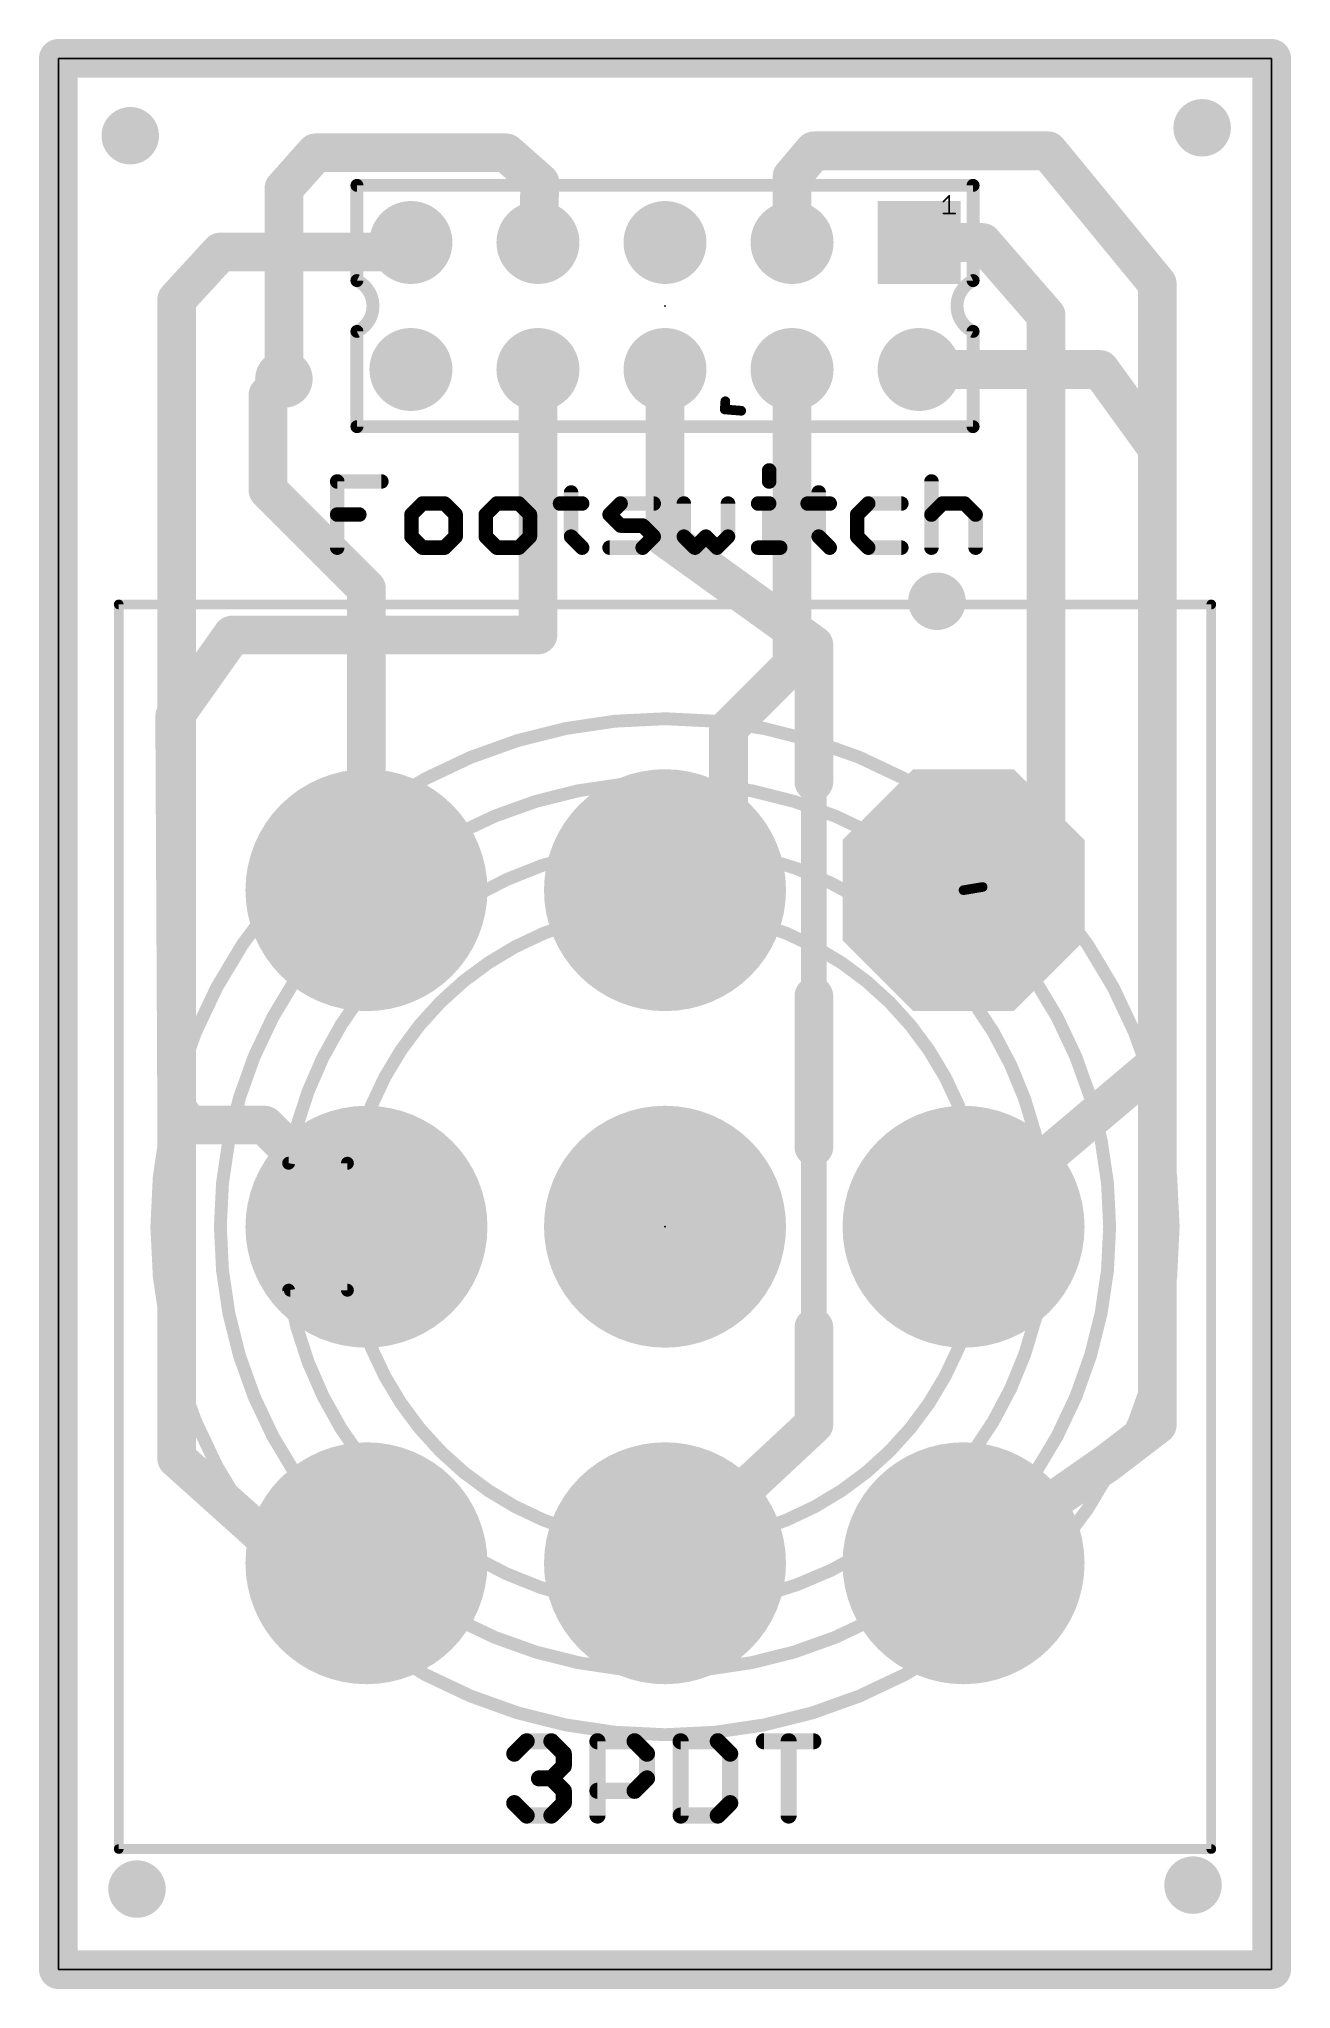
# Model space of a CAD drawing. Extents: x -0.9 to 18.9, y -1.4 to 29.4.
import ezdxf

# ---------------------------------------------------------------- set-up
doc = ezdxf.new("R2010")
doc.units = 0
for name, color, linetype in [('1', 22, 'CONTINUOUS'), ('16', 175, 'CONTINUOUS'), ('17', 82, 'CONTINUOUS'), ('18', 82, 'CONTINUOUS'), ('20', 7, 'CONTINUOUS'), ('21', 253, 'CONTINUOUS'), ('23', 7, 'CONTINUOUS'), ('27', 253, 'CONTINUOUS'), ('51', 253, 'CONTINUOUS')]:
    doc.layers.add(name, color=color, linetype=linetype)

# ---------------------------------------------------------------- blocks, each defined once
blk = doc.blocks.new('OCTAGONP')
at = {"const_width": 0.5}
blk.add_lwpolyline([(-0.25, -0.1036), (-0.25, 0.1036), (-0.1036, 0.25), (0.1036, 0.25), (0.25, 0.1036), (0.25, -0.1036), (0.1036, -0.25), (-0.1036, -0.25), (-0.25, -0.1036), (-0.25, 0.1036)], dxfattribs=at)
blk = doc.blocks.new('ROUNDP')
at = {"const_width": 0.5}
blk.add_lwpolyline([(0, -0.25, 1), (0, 0.25, 1), (0, -0.25)], format="xyb", dxfattribs=at)
blk = doc.blocks.new('RECT')
blk.add_solid([(-0.5, -0.5), (0.5, -0.5), (-0.5, 0.5), (0.5, 0.5)])
blk = doc.blocks.new('SQUAREP')
blk.add_solid([(-0.5, -0.5), (0.5, -0.5), (-0.5, 0.5), (0.5, 0.5)])
blk = doc.blocks.new('ROUNDV')
at = {"const_width": 0.5}
blk.add_lwpolyline([(0, -0.25, 1), (0, 0.25, 1), (0, -0.25)], format="xyb", dxfattribs=at)

msp = doc.modelspace()

# ---------------------------------------------------------------- linework, layer by layer
at = {"layer": '1'}
for points, const_width in [([(-0.55, -1.05), (-0.55, 29.05)], 0.6096), ([(-0.55, 29.05), (18.55, 29.05)], 0.6096), ([(18.55, 29.05), (18.55, -1.05)], 0.6096), ([(11, 27.1875), (11.3438, 27.5938)], 0.6096), ([(11.3438, 27.5938), (15.0312, 27.5938)], 0.6096), ([(15.0312, 27.5938), (16.75, 25.5)], 0.6096), ([(11, 26.15), (11, 27.1875)], 0.6096), ([(4.85, 26), (5, 26.15)], 0.6096), ([(13, 26.15), (14, 26.15)], 0.6096), ([(14, 26.15), (15, 25)], 0.6096), ([(1.3125, 25.25), (2, 26)], 0.6096), ([(2, 26), (4.85, 26)], 0.6096), ([(16.75, 25.5), (16.75, 7.5312)], 0.6096), ([(1.3125, 7), (1.3125, 25.25)], 0.6096), ([(15, 25), (15, 17)], 0.6096), ([(2.75, 23.75), (3, 24)], 0.6096), ([(11, 24.15), (11, 19.5)], 0.6096), ([(2.75, 22.25), (2.75, 23.75)], 0.6096), ([(4.3, 20.7), (2.75, 22.25)], 0.6096), ([(4.3, 15.95), (4.3, 20.7)], 0.6096), ([(11, 19.5), (10, 18.5)], 0.6096), ([(10, 18.5), (10, 16.95)], 0.6096), ([(10, 16.95), (9, 15.95)], 0.6096), ([(15, 17), (14, 16)], 0.6096), ([(13.7, 15.95), (14, 16)], 0.1524), ([(16.75, 7.5312), (15.975, 6.9375)], 0.6096), ([(3.15, 5.35), (1.3125, 7)], 0.6096), ([(15.975, 6.9375), (13.7, 5.35)], 0.6096), ([(4.3, 5.35), (3.15, 5.35)], 0.6096), ([(18.55, -1.05), (-0.55, -1.05)], 0.6096)]:
    msp.add_lwpolyline(points, dxfattribs=dict(at, const_width=const_width))
for points, const_width in [([(-0.3976, 29.05, 1), (-0.7024, 29.05)], 0.3048), ([(-0.55, 29.2024, 1), (-0.55, 28.8976)], 0.3048), ([(18.7024, 29.05, 1), (18.3976, 29.05)], 0.3048), ([(18.55, 28.8976, 1), (18.55, 29.2024)], 0.3048), ([(11.3438, 27.7462, 1), (11.3438, 27.4413)], 0.3048), ([(11.4601, 27.4953, 1), (11.2274, 27.6922)], 0.3048), ([(15.149, 27.6904, 1), (14.9135, 27.4971)], 0.3048), ([(15.0312, 27.4413, 1), (15.0312, 27.7462)], 0.3048), ([(11.1524, 27.1875, 1), (10.8476, 27.1875)], 0.3048), ([(10.8837, 27.2859, 1), (11.1163, 27.0891)], 0.3048), ([(5.1078, 26.0422, 1), (4.8922, 26.2578)], 0.3048), ([(13, 26.3024, 1), (13, 25.9976)], 0.3048), ([(14.115, 26.25, 1), (13.885, 26.05)], 0.3048), ([(14, 25.9976, 1), (14, 26.3024)], 0.3048), ([(2, 26.1524, 1), (2, 25.8476)], 0.3048), ([(2.1123, 25.897, 1), (1.8877, 26.103)], 0.3048), ([(4.7422, 26.1078, 1), (4.9578, 25.8922)], 0.3048), ([(4.85, 25.8476, 1), (4.85, 26.1524)], 0.3048), ([(10.8476, 26.15, 1), (11.1524, 26.15)], 0.3048), ([(16.9024, 25.5, 1), (16.5976, 25.5)], 0.3048), ([(1.4649, 25.25, 1), (1.1601, 25.25)], 0.3048), ([(1.2002, 25.353, 1), (1.4248, 25.147)], 0.3048), ([(16.6322, 25.4033, 1), (16.8678, 25.5967)], 0.3048), ([(15.1524, 25, 1), (14.8476, 25)], 0.3048), ([(14.885, 24.9, 1), (15.115, 25.1)], 0.3048), ([(3.1078, 23.8922, 1), (2.8922, 24.1078)], 0.3048), ([(11.1524, 24.15, 1), (10.8476, 24.15)], 0.3048), ([(2.6422, 23.8578, 1), (2.8578, 23.6422)], 0.3048), ([(2.9024, 23.75, 1), (2.5976, 23.75)], 0.3048), ([(2.8578, 22.3578, 1), (2.6422, 22.1422)], 0.3048), ([(2.5976, 22.25, 1), (2.9024, 22.25)], 0.3048), ([(4.4524, 20.7, 1), (4.1476, 20.7)], 0.3048), ([(4.1922, 20.5922, 1), (4.4078, 20.8078)], 0.3048), ([(11.1078, 19.3922, 1), (10.8922, 19.6078)], 0.3048), ([(10.8476, 19.5, 1), (11.1524, 19.5)], 0.3048), ([(9.8922, 18.6078, 1), (10.1078, 18.3922)], 0.3048), ([(10.1524, 18.5, 1), (9.8476, 18.5)], 0.3048), ([(10.1078, 16.8422, 1), (9.8922, 17.0578)], 0.3048), ([(15.1078, 16.8922, 1), (14.8922, 17.1078)], 0.3048), ([(9.8476, 16.95, 1), (10.1524, 16.95)], 0.3048), ([(14.8476, 17, 1), (15.1524, 17)], 0.3048), ([(4.1476, 15.95, 1), (4.4524, 15.95)], 0.3048), ([(8.8922, 16.0578, 1), (9.1078, 15.8422)], 0.3048), ([(13.6937, 15.9876, 1), (13.7063, 15.9124)], 0.0762), ([(13.8922, 16.1078, 1), (14.1078, 15.8922)], 0.3048), ([(14.0063, 15.9624, 1), (13.9937, 16.0376)], 0.0762), ([(16.5976, 7.5312, 1), (16.9024, 7.5312)], 0.3048), ([(16.8427, 7.4103, 1), (16.6573, 7.6522)], 0.3048), ([(1.4143, 7.1134, 1), (1.2107, 6.8866)], 0.3048), ([(1.1601, 7, 1), (1.4649, 7)], 0.3048), ([(15.8823, 7.0585, 1), (16.0677, 6.8165)], 0.3048), ([(16.0622, 6.8125, 1), (15.8878, 7.0625)], 0.3048), ([(3.15, 5.5024, 1), (3.15, 5.1976)], 0.3048), ([(3.0482, 5.2366, 1), (3.2518, 5.4634)], 0.3048), ([(4.3, 5.1976, 1), (4.3, 5.5024)], 0.3048), ([(13.6128, 5.475, 1), (13.7872, 5.225)], 0.3048), ([(-0.55, -0.8976, 1), (-0.55, -1.2024)], 0.3048), ([(-0.7024, -1.05, 1), (-0.3976, -1.05)], 0.3048), ([(18.3976, -1.05, 1), (18.7024, -1.05)], 0.3048), ([(18.55, -1.2024, 1), (18.55, -0.8976)], 0.3048)]:
    msp.add_lwpolyline(points, format="xyb", dxfattribs=dict(at, const_width=const_width))
at = {"layer": '16'}
for points, const_width in [([(-0.55, 29.05), (18.55, 29.05)], 0.6096), ([(-0.55, -1.05), (-0.55, 29.05)], 0.6096), ([(18.55, 29.05), (18.55, -1.05)], 0.6096), ([(3, 27), (3.5, 27.5625)], 0.6096), ([(3.5, 27.5625), (6.5, 27.5625)], 0.6096), ([(6.5, 27.5625), (7.0312, 27.0938)], 0.6096), ([(7.0312, 27.0938), (7, 26.15)], 0.6096), ([(3, 24), (3, 27)], 0.6096), ([(7, 24.15), (7, 19.9688)], 0.6096), ([(9, 21.5), (9, 24.15)], 0.6096), ([(13, 24.15), (15.85, 24.15)], 0.6096), ([(15.85, 24.15), (16.75, 22.9062)], 0.6096), ([(9.95, 23.65), (9.9413, 23.521)], 0.1524), ([(10.2, 23.5), (9.9413, 23.521)], 0.1524), ([(16.75, 22.9062), (16.75, 13.2313)], 0.6096), ([(11.3438, 19.8125), (9, 21.5)], 0.6096), ([(2.1875, 19.9688), (1.2812, 18.6875)], 0.6096), ([(7, 19.9688), (2.1875, 19.9688)], 0.6096), ([(11.3438, 17.6562), (11.3438, 19.8125)], 0.6096), ([(1.2812, 18.6875), (1.3125, 12.5312)], 0.6096), ([(11.3438, 14.2812), (11.3438, 17.6562)], 0.4064), ([(11.3438, 11.9062), (11.3438, 14.2812)], 0.6096), ([(16.75, 13.2313), (13.7, 10.65)], 0.6096), ([(1.3125, 12.5312), (1.5, 12.25)], 0.6096), ([(1.5, 12.25), (2.7, 12.25)], 0.6096), ([(2.7, 12.25), (4.3, 10.65)], 0.6096), ([(11.3438, 9.0625), (11.3438, 11.9062)], 0.4064), ([(11.3438, 7.5375), (11.3438, 9.0625)], 0.6096), ([(9, 5.35), (11.3438, 7.5375)], 0.6096), ([(18.55, -1.05), (-0.55, -1.05)], 0.6096)]:
    msp.add_lwpolyline(points, dxfattribs=dict(at, const_width=const_width))
for points, const_width in [([(-0.55, 29.2024, 1), (-0.55, 28.8976)], 0.3048), ([(-0.3976, 29.05, 1), (-0.7024, 29.05)], 0.3048), ([(18.7024, 29.05, 1), (18.3976, 29.05)], 0.3048), ([(18.55, 28.8976, 1), (18.55, 29.2024)], 0.3048), ([(3.5, 27.7149, 1), (3.5, 27.4101)], 0.3048), ([(3.6139, 27.4613, 1), (3.3861, 27.6637)], 0.3048), ([(6.6008, 27.6768, 1), (6.3992, 27.4482)], 0.3048), ([(6.5, 27.4101, 1), (6.5, 27.7149)], 0.3048), ([(7.1836, 27.0887, 1), (6.8789, 27.0988)], 0.3048), ([(6.9304, 26.9795, 1), (7.1321, 27.208)], 0.3048), ([(3.1524, 27, 1), (2.8476, 27)], 0.3048), ([(2.8861, 27.1012, 1), (3.1139, 26.8988)], 0.3048), ([(6.8477, 26.155, 1), (7.1523, 26.145)], 0.3048), ([(7.1524, 24.15, 1), (6.8476, 24.15)], 0.3048), ([(9.1524, 24.15, 1), (8.8476, 24.15)], 0.3048), ([(13, 24.3024, 1), (13, 23.9976)], 0.3048), ([(15.9735, 24.2393, 1), (15.7265, 24.0607)], 0.3048), ([(15.85, 23.9976, 1), (15.85, 24.3024)], 0.3048), ([(2.8476, 24, 1), (3.1524, 24)], 0.3048), ([(9.988, 23.6475, 1), (9.912, 23.6525)], 0.0762), ([(9.9444, 23.559, 1), (9.9383, 23.483)], 0.0762), ([(9.9033, 23.5236, 1), (9.9794, 23.5185)], 0.0762), ([(10.1969, 23.462, 1), (10.2031, 23.538)], 0.0762), ([(16.9024, 22.9062, 1), (16.5976, 22.9062)], 0.3048), ([(16.6265, 22.8169, 1), (16.8735, 22.9956)], 0.3048), ([(9.089, 21.6237, 1), (8.911, 21.3763)], 0.3048), ([(8.8476, 21.5, 1), (9.1524, 21.5)], 0.3048), ([(2.1875, 20.1212, 1), (2.1875, 19.8163)], 0.3048), ([(2.3119, 19.8807, 1), (2.0631, 20.0568)], 0.3048), ([(7, 19.8163, 1), (7, 20.1212)], 0.3048), ([(6.8476, 19.9688, 1), (7.1524, 19.9688)], 0.3048), ([(11.4962, 19.8125, 1), (11.1913, 19.8125)], 0.3048), ([(11.2547, 19.6888, 1), (11.4328, 19.9362)], 0.3048), ([(1.1568, 18.7755, 1), (1.4057, 18.5995)], 0.3048), ([(1.4336, 18.6883, 1), (1.1289, 18.6867)], 0.3048), ([(11.4453, 17.6562, 1), (11.2422, 17.6562)], 0.2032), ([(11.1913, 17.6562, 1), (11.4962, 17.6562)], 0.3048), ([(11.4962, 14.2812, 1), (11.1913, 14.2812)], 0.3048), ([(11.2422, 14.2812, 1), (11.4453, 14.2812)], 0.2032), ([(16.8485, 13.1149, 1), (16.6515, 13.3476)], 0.3048), ([(16.5976, 13.2313, 1), (16.9024, 13.2313)], 0.3048), ([(1.4393, 12.6158, 1), (1.1857, 12.4467)], 0.3048), ([(1.1601, 12.5305, 1), (1.4649, 12.532)], 0.3048), ([(1.5, 12.4024, 1), (1.5, 12.0976)], 0.3048), ([(1.3732, 12.1655, 1), (1.6268, 12.3345)], 0.3048), ([(2.8078, 12.3578, 1), (2.5922, 12.1422)], 0.3048), ([(2.7, 12.0976, 1), (2.7, 12.4024)], 0.3048), ([(11.1913, 11.9062, 1), (11.4962, 11.9062)], 0.3048), ([(11.4453, 11.9062, 1), (11.2422, 11.9062)], 0.2032), ([(4.1922, 10.5422, 1), (4.4078, 10.7578)], 0.3048), ([(13.6015, 10.7663, 1), (13.7985, 10.5337)], 0.3048), ([(11.4962, 9.0625, 1), (11.1913, 9.0625)], 0.3048), ([(11.2422, 9.0625, 1), (11.4453, 9.0625)], 0.2032), ([(11.1913, 7.5375, 1), (11.4962, 7.5375)], 0.3048), ([(11.4477, 7.4261, 1), (11.2398, 7.6489)], 0.3048), ([(8.896, 5.4614, 1), (9.104, 5.2386)], 0.3048), ([(-0.55, -0.8976, 1), (-0.55, -1.2024)], 0.3048), ([(-0.7024, -1.05, 1), (-0.3976, -1.05)], 0.3048), ([(18.3976, -1.05, 1), (18.7024, -1.05)], 0.3048), ([(18.55, -1.2024, 1), (18.55, -0.8976)], 0.3048)]:
    msp.add_lwpolyline(points, format="xyb", dxfattribs=dict(at, const_width=const_width))
at = {"layer": '20'}
for p, q in [((18.55, 29.05), (-0.55, 29.05)), ((-0.55, 29.05), (-0.55, -1.05)), ((18.55, -1.05), (18.55, 29.05)), ((-0.55, -1.05), (18.55, -1.05))]:
    msp.add_line(p, q, dxfattribs=at)
at = {"layer": '21'}
for points, const_width in [([(13.85, 27.05), (4.15, 27.05)], 0.2032), ([(4.15, 27.05), (4.15, 25.55)], 0.2032), ([(13.85, 25.55), (13.85, 27.05)], 0.2032), ([(13.382, 26.7943), (13.4753, 26.8875)], 0.0254), ([(13.4753, 26.8875), (13.4753, 26.6079)], 0.0254), ([(13.382, 26.6079), (13.5685, 26.6079)], 0.0254), ([(4.15, 24.75), (4.15, 23.25)], 0.2032), ([(13.85, 23.25), (13.85, 24.75)], 0.2032), ([(4.15, 23.25), (13.85, 23.25)], 0.2032), ([(0.4, 0.85), (0.4, 20.45)], 0.1524), ([(0.4, 20.45), (17.6, 20.45)], 0.1524), ([(17.6, 20.45), (17.6, 0.85)], 0.1524), ([(17.6, 0.85), (0.4, 0.85)], 0.1524)]:
    msp.add_lwpolyline(points, dxfattribs=dict(at, const_width=const_width))
for points, const_width in [([(4.15, 27.1008, 1), (4.15, 26.9992)], 0.1016), ([(4.2008, 27.05, 1), (4.0992, 27.05)], 0.1016), ([(13.9008, 27.05, 1), (13.7992, 27.05)], 0.1016), ([(13.85, 26.9992, 1), (13.85, 27.1008)], 0.1016), ([(13.3776, 26.7988, 1), (13.3865, 26.7898)], 0.0127), ([(13.4816, 26.8875, 1), (13.4689, 26.8875)], 0.0127), ([(13.4797, 26.883, 1), (13.4708, 26.892)], 0.0127), ([(13.382, 26.6143, 1), (13.382, 26.6015)], 0.0127), ([(13.4689, 26.6079, 1), (13.4816, 26.6079)], 0.0127), ([(13.5685, 26.6015, 1), (13.5685, 26.6143)], 0.0127), ([(4.15, 24.75, 0.6321), (4.15, 25.55)], 0.2032), ([(4.1718, 25.5959, 1), (4.1282, 25.5041)], 0.1016), ([(4.0992, 25.55, 1), (4.2008, 25.55)], 0.1016), ([(13.85, 25.55, 0.6321), (13.85, 24.75)], 0.2032), ([(13.7992, 25.55, 1), (13.9008, 25.55)], 0.1016), ([(13.8718, 25.5041, 1), (13.8282, 25.5959)], 0.1016), ([(4.2008, 24.75, 1), (4.0992, 24.75)], 0.1016), ([(4.1282, 24.7959, 1), (4.1718, 24.7041)], 0.1016), ([(13.9008, 24.75, 1), (13.7992, 24.75)], 0.1016), ([(13.8282, 24.7041, 1), (13.8718, 24.7959)], 0.1016), ([(4.15, 23.3008, 1), (4.15, 23.1992)], 0.1016), ([(13.85, 23.1992, 1), (13.85, 23.3008)], 0.1016), ([(4.0992, 23.25, 1), (4.2008, 23.25)], 0.1016), ([(13.7992, 23.25, 1), (13.9008, 23.25)], 0.1016), ([(0.4381, 20.45, 1), (0.3619, 20.45)], 0.0762), ([(0.4, 20.4881, 1), (0.4, 20.4119)], 0.0762), ([(17.6381, 20.45, 1), (17.5619, 20.45)], 0.0762), ([(17.6, 20.4119, 1), (17.6, 20.4881)], 0.0762), ([(0.4, 0.8881, 1), (0.4, 0.8119)], 0.0762), ([(17.6, 0.8119, 1), (17.6, 0.8881)], 0.0762), ([(0.3619, 0.85, 1), (0.4381, 0.85)], 0.0762), ([(17.5619, 0.85, 1), (17.6381, 0.85)], 0.0762)]:
    msp.add_lwpolyline(points, format="xyb", dxfattribs=dict(at, const_width=const_width))
at = {"layer": '23'}
for p in [(9, 25.15), (9, 10.65)]:
    msp.add_point(p, dxfattribs=at)
at = {"layer": '27'}
for points, const_width in [([(3.8397, 21.3443), (3.8397, 22.3866)], 0.2286), ([(3.8397, 22.3866), (4.5346, 22.3866)], 0.2286), ([(10.64, 22.5603), (10.64, 22.3866)], 0.2286), ([(13.1949, 22.3866), (13.1949, 21.3443)], 0.2286), ([(5.1828, 22.0392), (5.0091, 21.8654)], 0.2286), ([(5.5302, 22.0392), (5.1828, 22.0392)], 0.2286), ([(5.704, 21.8654), (5.5302, 22.0392)], 0.2286), ([(6.3522, 22.0392), (6.1785, 21.8654)], 0.2286), ([(6.6996, 22.0392), (6.3522, 22.0392)], 0.2286), ([(6.8734, 21.8654), (6.6996, 22.0392)], 0.2286), ([(7.3479, 22.0392), (7.6953, 22.0392)], 0.2286), ([(7.5216, 22.2129), (7.5216, 21.518)], 0.2286), ([(8.1275, 21.8654), (8.3012, 22.0392)], 0.2286), ([(8.3012, 22.0392), (8.8224, 22.0392)], 0.2286), ([(9.2969, 22.0392), (9.2969, 21.518)], 0.2286), ([(9.9917, 21.518), (9.9917, 22.0392)], 0.2286), ([(10.4663, 22.0392), (10.64, 22.0392)], 0.2286), ([(10.64, 22.0392), (10.64, 21.3443)], 0.2286), ([(11.2459, 22.0392), (11.5933, 22.0392)], 0.2286), ([(11.4196, 22.2129), (11.4196, 21.518)], 0.2286), ([(12.1992, 22.0392), (12.0255, 21.8654)], 0.2286), ([(12.7203, 22.0392), (12.1992, 22.0392)], 0.2286), ([(13.1949, 21.8654), (13.3686, 22.0392)], 0.2286), ([(13.3686, 22.0392), (13.716, 22.0392)], 0.2286), ([(13.716, 22.0392), (13.8897, 21.8654)], 0.2286), ([(3.8397, 21.8654), (4.1871, 21.8654)], 0.2286), ([(5.0091, 21.8654), (5.0091, 21.518)], 0.2286), ([(5.704, 21.518), (5.704, 21.8654)], 0.2286), ([(6.1785, 21.8654), (6.1785, 21.518)], 0.2286), ([(6.8734, 21.518), (6.8734, 21.8654)], 0.2286), ([(8.3012, 21.6917), (8.1275, 21.8654)], 0.2286), ([(8.6486, 21.6917), (8.3012, 21.6917)], 0.2286), ([(8.8224, 21.518), (8.6486, 21.6917)], 0.2286), ([(12.0255, 21.8654), (12.0255, 21.518)], 0.2286), ([(13.8897, 21.8654), (13.8897, 21.3443)], 0.2286), ([(5.0091, 21.518), (5.1828, 21.3443)], 0.2286), ([(5.5302, 21.3443), (5.704, 21.518)], 0.2286), ([(6.1785, 21.518), (6.3522, 21.3443)], 0.2286), ([(6.6996, 21.3443), (6.8734, 21.518)], 0.2286), ([(7.5216, 21.518), (7.6953, 21.3443)], 0.2286), ([(8.6486, 21.3443), (8.8224, 21.518)], 0.2286), ([(9.2969, 21.518), (9.4706, 21.3443)], 0.2286), ([(9.4706, 21.3443), (9.6443, 21.518)], 0.2286), ([(9.6443, 21.518), (9.818, 21.3443)], 0.2286), ([(9.818, 21.3443), (9.9917, 21.518)], 0.2286), ([(11.4196, 21.518), (11.5933, 21.3443)], 0.2286), ([(12.0255, 21.518), (12.1992, 21.3443)], 0.2286), ([(5.1828, 21.3443), (5.5302, 21.3443)], 0.2286), ([(6.3522, 21.3443), (6.6996, 21.3443)], 0.2286), ([(8.1275, 21.3443), (8.6486, 21.3443)], 0.2286), ([(10.4663, 21.3443), (10.8137, 21.3443)], 0.2286), ([(12.1992, 21.3443), (12.7203, 21.3443)], 0.2286), ([(6.627, 2.3515), (6.8219, 2.5464)], 0.254), ([(6.8219, 2.5464), (7.2117, 2.5464)], 0.254), ([(7.2117, 2.5464), (7.4066, 2.3515)], 0.254), ([(7.4066, 2.3515), (7.4066, 2.1566)], 0.254), ([(7.9367, 1.377), (7.9367, 2.5464)], 0.254), ([(7.9367, 2.5464), (8.5214, 2.5464)], 0.254), ([(8.5214, 2.5464), (8.7163, 2.3515)], 0.254), ([(8.7163, 2.3515), (8.7163, 1.9617)], 0.254), ([(9.2465, 2.5464), (9.2465, 1.377)], 0.254), ([(9.8311, 2.5464), (9.2465, 2.5464)], 0.254), ([(10.026, 2.3515), (9.8311, 2.5464)], 0.254), ([(10.026, 1.5719), (10.026, 2.3515)], 0.254), ([(10.5562, 2.5464), (11.3358, 2.5464)], 0.254), ([(10.946, 1.377), (10.946, 2.5464)], 0.254), ([(7.4066, 2.1566), (7.2117, 1.9617)], 0.254), ([(7.2117, 1.9617), (7.0168, 1.9617)], 0.254), ([(7.2117, 1.9617), (7.4066, 1.7668)], 0.254), ([(7.4066, 1.7668), (7.4066, 1.5719)], 0.254), ([(8.5214, 1.7668), (7.9367, 1.7668)], 0.254), ([(8.7163, 1.9617), (8.5214, 1.7668)], 0.254), ([(6.8219, 1.377), (6.627, 1.5719)], 0.254), ([(7.4066, 1.5719), (7.2117, 1.377)], 0.254), ([(9.8311, 1.377), (10.026, 1.5719)], 0.254), ([(7.2117, 1.377), (6.8219, 1.377)], 0.254), ([(9.2465, 1.377), (9.8311, 1.377)], 0.254)]:
    msp.add_lwpolyline(points, dxfattribs=dict(at, const_width=const_width))
for points, const_width in [([(3.8969, 22.3866, 1), (3.7826, 22.3866)], 0.1143), ([(3.8397, 22.4437, 1), (3.8397, 22.3294)], 0.1143), ([(4.5346, 22.3294, 1), (4.5346, 22.4437)], 0.1143), ([(10.6972, 22.5603, 1), (10.5829, 22.5603)], 0.1143), ([(10.5829, 22.3866, 1), (10.6972, 22.3866)], 0.1143), ([(13.252, 22.3866, 1), (13.1377, 22.3866)], 0.1143), ([(5.1828, 22.0963, 1), (5.1828, 21.982)], 0.1143), ([(5.2232, 21.9987, 1), (5.1424, 22.0796)], 0.1143), ([(5.5707, 22.0796, 1), (5.4898, 21.9987)], 0.1143), ([(5.5302, 21.982, 1), (5.5302, 22.0963)], 0.1143), ([(6.3522, 22.0963, 1), (6.3522, 21.982)], 0.1143), ([(6.3926, 21.9987, 1), (6.3118, 22.0796)], 0.1143), ([(6.7401, 22.0796, 1), (6.6592, 21.9987)], 0.1143), ([(6.6996, 21.982, 1), (6.6996, 22.0963)], 0.1143), ([(7.3479, 22.0963, 1), (7.3479, 21.982)], 0.1143), ([(7.5788, 22.2129, 1), (7.4645, 22.2129)], 0.1143), ([(7.6953, 21.982, 1), (7.6953, 22.0963)], 0.1143), ([(8.3012, 22.0963, 1), (8.3012, 21.982)], 0.1143), ([(8.3416, 21.9987, 1), (8.2608, 22.0796)], 0.1143), ([(8.8224, 21.982, 1), (8.8224, 22.0963)], 0.1143), ([(9.354, 22.0392, 1), (9.2397, 22.0392)], 0.1143), ([(10.0489, 22.0392, 1), (9.9346, 22.0392)], 0.1143), ([(10.4663, 22.0963, 1), (10.4663, 21.982)], 0.1143), ([(10.6972, 22.0392, 1), (10.5829, 22.0392)], 0.1143), ([(10.64, 21.982, 1), (10.64, 22.0963)], 0.1143), ([(11.2459, 22.0963, 1), (11.2459, 21.982)], 0.1143), ([(11.4767, 22.2129, 1), (11.3624, 22.2129)], 0.1143), ([(11.5933, 21.982, 1), (11.5933, 22.0963)], 0.1143), ([(12.1992, 22.0963, 1), (12.1992, 21.982)], 0.1143), ([(12.2396, 21.9987, 1), (12.1588, 22.0796)], 0.1143), ([(12.7203, 21.982, 1), (12.7203, 22.0963)], 0.1143), ([(13.3686, 22.0963, 1), (13.3686, 21.982)], 0.1143), ([(13.409, 21.9987, 1), (13.3282, 22.0796)], 0.1143), ([(13.7564, 22.0796, 1), (13.6756, 21.9987)], 0.1143), ([(13.716, 21.982, 1), (13.716, 22.0963)], 0.1143), ([(3.8397, 21.9226, 1), (3.8397, 21.8083)], 0.1143), ([(4.1871, 21.8083, 1), (4.1871, 21.9226)], 0.1143), ([(5.0663, 21.8654, 1), (4.952, 21.8654)], 0.1143), ([(4.9687, 21.9059, 1), (5.0495, 21.825)], 0.1143), ([(5.7611, 21.8654, 1), (5.6468, 21.8654)], 0.1143), ([(5.6636, 21.825, 1), (5.7444, 21.9059)], 0.1143), ([(6.2357, 21.8654, 1), (6.1214, 21.8654)], 0.1143), ([(6.1381, 21.9059, 1), (6.2189, 21.825)], 0.1143), ([(6.9305, 21.8654, 1), (6.8162, 21.8654)], 0.1143), ([(6.8329, 21.825, 1), (6.9138, 21.9059)], 0.1143), ([(8.1679, 21.9059, 1), (8.0871, 21.825)], 0.1143), ([(8.0871, 21.9059, 1), (8.1679, 21.825)], 0.1143), ([(8.3012, 21.7489, 1), (8.3012, 21.6346)], 0.1143), ([(8.689, 21.7321, 1), (8.6082, 21.6513)], 0.1143), ([(8.6486, 21.6346, 1), (8.6486, 21.7489)], 0.1143), ([(12.0826, 21.8654, 1), (11.9683, 21.8654)], 0.1143), ([(11.9851, 21.9059, 1), (12.0659, 21.825)], 0.1143), ([(13.1545, 21.9059, 1), (13.2353, 21.825)], 0.1143), ([(13.9469, 21.8654, 1), (13.8326, 21.8654)], 0.1143), ([(13.8493, 21.825, 1), (13.9301, 21.9059)], 0.1143), ([(5.0495, 21.5584, 1), (4.9687, 21.4776)], 0.1143), ([(4.952, 21.518, 1), (5.0663, 21.518)], 0.1143), ([(5.6468, 21.518, 1), (5.7611, 21.518)], 0.1143), ([(5.7444, 21.4776, 1), (5.6636, 21.5584)], 0.1143), ([(6.2189, 21.5584, 1), (6.1381, 21.4776)], 0.1143), ([(6.1214, 21.518, 1), (6.2357, 21.518)], 0.1143), ([(6.8162, 21.518, 1), (6.9305, 21.518)], 0.1143), ([(6.9138, 21.4776, 1), (6.8329, 21.5584)], 0.1143), ([(7.562, 21.5584, 1), (7.4812, 21.4776)], 0.1143), ([(7.4645, 21.518, 1), (7.5788, 21.518)], 0.1143), ([(8.2608, 21.6513, 1), (8.3416, 21.7321)], 0.1143), ([(8.8628, 21.4776, 1), (8.7819, 21.5584)], 0.1143), ([(8.7819, 21.4776, 1), (8.8628, 21.5584)], 0.1143), ([(9.2397, 21.518, 1), (9.354, 21.518)], 0.1143), ([(9.3373, 21.5584, 1), (9.2565, 21.4776)], 0.1143), ([(9.6847, 21.5584, 1), (9.6039, 21.4776)], 0.1143), ([(9.6847, 21.4776, 1), (9.6039, 21.5584)], 0.1143), ([(9.9346, 21.518, 1), (10.0489, 21.518)], 0.1143), ([(10.0322, 21.4776, 1), (9.9513, 21.5584)], 0.1143), ([(11.3624, 21.518, 1), (11.4767, 21.518)], 0.1143), ([(11.46, 21.5584, 1), (11.3792, 21.4776)], 0.1143), ([(11.9683, 21.518, 1), (12.0826, 21.518)], 0.1143), ([(12.0659, 21.5584, 1), (11.9851, 21.4776)], 0.1143), ([(3.7826, 21.3443, 1), (3.8969, 21.3443)], 0.1143), ([(5.1828, 21.4015, 1), (5.1828, 21.2872)], 0.1143), ([(5.1424, 21.3039, 1), (5.2232, 21.3847)], 0.1143), ([(5.4898, 21.3847, 1), (5.5707, 21.3039)], 0.1143), ([(5.5302, 21.2872, 1), (5.5302, 21.4015)], 0.1143), ([(6.3522, 21.4015, 1), (6.3522, 21.2872)], 0.1143), ([(6.3118, 21.3039, 1), (6.3926, 21.3847)], 0.1143), ([(6.6592, 21.3847, 1), (6.7401, 21.3039)], 0.1143), ([(6.6996, 21.2872, 1), (6.6996, 21.4015)], 0.1143), ([(7.6549, 21.3039, 1), (7.7357, 21.3847)], 0.1143), ([(8.1275, 21.4015, 1), (8.1275, 21.2872)], 0.1143), ([(8.6082, 21.3847, 1), (8.689, 21.3039)], 0.1143), ([(8.6486, 21.2872, 1), (8.6486, 21.4015)], 0.1143), ([(9.4302, 21.3847, 1), (9.511, 21.3039)], 0.1143), ([(9.4302, 21.3039, 1), (9.511, 21.3847)], 0.1143), ([(9.7776, 21.3847, 1), (9.8584, 21.3039)], 0.1143), ([(9.7776, 21.3039, 1), (9.8584, 21.3847)], 0.1143), ([(10.4663, 21.4015, 1), (10.4663, 21.2872)], 0.1143), ([(10.5829, 21.3443, 1), (10.6972, 21.3443)], 0.1143), ([(10.8137, 21.2872, 1), (10.8137, 21.4015)], 0.1143), ([(11.5529, 21.3039, 1), (11.6337, 21.3847)], 0.1143), ([(12.1992, 21.4015, 1), (12.1992, 21.2872)], 0.1143), ([(12.1588, 21.3039, 1), (12.2396, 21.3847)], 0.1143), ([(12.7203, 21.2872, 1), (12.7203, 21.4015)], 0.1143), ([(13.1377, 21.3443, 1), (13.252, 21.3443)], 0.1143), ([(13.8326, 21.3443, 1), (13.9469, 21.3443)], 0.1143), ([(6.5821, 2.3964, 1), (6.6719, 2.3066)], 0.127), ([(6.8219, 2.6099, 1), (6.8219, 2.4829)], 0.127), ([(6.8668, 2.5015, 1), (6.777, 2.5913)], 0.127), ([(7.2566, 2.5913, 1), (7.1668, 2.5015)], 0.127), ([(7.2117, 2.4829, 1), (7.2117, 2.6099)], 0.127), ([(7.4701, 2.3515, 1), (7.3431, 2.3515)], 0.127), ([(7.3617, 2.3066, 1), (7.4515, 2.3964)], 0.127), ([(8.0002, 2.5464, 1), (7.8732, 2.5464)], 0.127), ([(7.9367, 2.6099, 1), (7.9367, 2.4829)], 0.127), ([(8.5663, 2.5913, 1), (8.4765, 2.5015)], 0.127), ([(8.5214, 2.4829, 1), (8.5214, 2.6099)], 0.127), ([(8.7798, 2.3515, 1), (8.6528, 2.3515)], 0.127), ([(8.6714, 2.3066, 1), (8.7612, 2.3964)], 0.127), ([(9.31, 2.5464, 1), (9.183, 2.5464)], 0.127), ([(9.2465, 2.6099, 1), (9.2465, 2.4829)], 0.127), ([(9.876, 2.5913, 1), (9.7862, 2.5015)], 0.127), ([(9.8311, 2.4829, 1), (9.8311, 2.6099)], 0.127), ([(10.0895, 2.3515, 1), (9.9625, 2.3515)], 0.127), ([(9.9811, 2.3066, 1), (10.0709, 2.3964)], 0.127), ([(10.5562, 2.6099, 1), (10.5562, 2.4829)], 0.127), ([(11.0095, 2.5464, 1), (10.8825, 2.5464)], 0.127), ([(11.3358, 2.4829, 1), (11.3358, 2.6099)], 0.127), ([(7.3431, 2.1566, 1), (7.4701, 2.1566)], 0.127), ([(7.4515, 2.1117, 1), (7.3617, 2.2015)], 0.127), ([(7.0168, 2.0252, 1), (7.0168, 1.8982)], 0.127), ([(7.2566, 2.0066, 1), (7.1668, 1.9168)], 0.127), ([(7.1668, 2.0066, 1), (7.2566, 1.9168)], 0.127), ([(7.2117, 1.8982, 1), (7.2117, 2.0252)], 0.127), ([(7.4701, 1.7668, 1), (7.3431, 1.7668)], 0.127), ([(7.3617, 1.7219, 1), (7.4515, 1.8117)], 0.127), ([(7.9367, 1.8303, 1), (7.9367, 1.7033)], 0.127), ([(8.4765, 1.8117, 1), (8.5663, 1.7219)], 0.127), ([(8.5214, 1.7033, 1), (8.5214, 1.8303)], 0.127), ([(8.6528, 1.9617, 1), (8.7798, 1.9617)], 0.127), ([(8.7612, 1.9168, 1), (8.6714, 2.0066)], 0.127), ([(6.6719, 1.6168, 1), (6.5821, 1.527)], 0.127), ([(7.3431, 1.5719, 1), (7.4701, 1.5719)], 0.127), ([(7.4515, 1.527, 1), (7.3617, 1.6168)], 0.127), ([(9.9625, 1.5719, 1), (10.0895, 1.5719)], 0.127), ([(10.0709, 1.527, 1), (9.9811, 1.6168)], 0.127), ([(6.8219, 1.4405, 1), (6.8219, 1.3135)], 0.127), ([(6.777, 1.3321, 1), (6.8668, 1.4219)], 0.127), ([(7.1668, 1.4219, 1), (7.2566, 1.3321)], 0.127), ([(7.2117, 1.3135, 1), (7.2117, 1.4405)], 0.127), ([(7.8732, 1.377, 1), (8.0002, 1.377)], 0.127), ([(9.2465, 1.4405, 1), (9.2465, 1.3135)], 0.127), ([(9.183, 1.377, 1), (9.31, 1.377)], 0.127), ([(9.7862, 1.4219, 1), (9.876, 1.3321)], 0.127), ([(9.8311, 1.3135, 1), (9.8311, 1.4405)], 0.127), ([(10.8825, 1.377, 1), (11.0095, 1.377)], 0.127)]:
    msp.add_lwpolyline(points, format="xyb", dxfattribs=dict(at, const_width=const_width))
at = {"layer": '51'}
for points, const_width in [([(9, 2.65, 1), (9, 18.65, 1), (9, 2.65)], 0.2032), ([(9, 3.65, 1), (9, 17.65, 1), (9, 3.65)], 0.2032), ([(3.075, 9.65, 11.934), (3.075, 11.65)], 0.2032), ([(9, 5.65, 1), (9, 15.65, 1), (9, 5.65)], 0.2032), ([(3.075, 11.7008, 1), (3.075, 11.5992)], 0.1016), ([(3.0249, 11.6585, 1), (3.1251, 11.6415)], 0.1016), ([(4.0508, 11.65, 1), (3.9492, 11.65)], 0.1016), ([(4, 11.5992, 1), (4, 11.7008)], 0.1016), ([(3.1251, 9.6585, 1), (3.0249, 9.6415)], 0.1016), ([(3.1, 9.7008, 1), (3.1, 9.5992)], 0.1016), ([(3.9492, 9.65, 1), (4.0508, 9.65)], 0.1016), ([(4, 9.5992, 1), (4, 9.7008)], 0.1016)]:
    msp.add_lwpolyline(points, format="xyb", dxfattribs=dict(at, const_width=const_width))
at = {"layer": '51', "const_width": 0.2032}
for points in [[(3.075, 11.65), (4, 11.65)], [(4, 11.65), (4, 9.65)], [(4, 9.65), (3.1, 9.65)]]:
    msp.add_lwpolyline(points, dxfattribs=at)

# ---------------------------------------------------------------- block references
at = {"layer": '17'}
for name, p, xscale, yscale, rotation in [('ROUNDP', (5, 26.15), 1.3064, 1.3064, 180), ('ROUNDP', (5, 26.15), 1.3064, 1.3064, 180), ('ROUNDP', (7, 26.15), 1.3064, 1.3064, 180), ('ROUNDP', (7, 26.15), 1.3064, 1.3064, 180), ('ROUNDP', (9, 26.15), 1.3064, 1.3064, 180), ('ROUNDP', (9, 26.15), 1.3064, 1.3064, 180), ('ROUNDP', (11, 26.15), 1.3064, 1.3064, 180), ('ROUNDP', (11, 26.15), 1.3064, 1.3064, 180), ('SQUAREP', (13, 26.15), 1.3064, 1.3064, 180), ('SQUAREP', (13, 26.15), 1.3064, 1.3064, 180), ('ROUNDP', (5, 24.15), 1.3064, 1.3064, 180), ('ROUNDP', (5, 24.15), 1.3064, 1.3064, 180), ('ROUNDP', (7, 24.15), 1.3064, 1.3064, 180), ('ROUNDP', (7, 24.15), 1.3064, 1.3064, 180), ('ROUNDP', (9, 24.15), 1.3064, 1.3064, 180), ('ROUNDP', (9, 24.15), 1.3064, 1.3064, 180), ('ROUNDP', (11, 24.15), 1.3064, 1.3064, 180), ('ROUNDP', (11, 24.15), 1.3064, 1.3064, 180), ('ROUNDP', (13, 24.15), 1.3064, 1.3064, 180), ('ROUNDP', (13, 24.15), 1.3064, 1.3064, 180), ('ROUNDP', (4.3, 15.95), 3.81, 3.81, 270), ('ROUNDP', (4.3, 15.95), 3.81, 3.81, 270), ('ROUNDP', (9, 15.95), 3.81, 3.81, 270), ('ROUNDP', (9, 15.95), 3.81, 3.81, 270), ('OCTAGONP', (13.7, 15.95), 3.81, 3.81, 270), ('OCTAGONP', (13.7, 15.95), 3.81, 3.81, 270), ('ROUNDP', (4.3, 10.65), 3.81, 3.81, 270), ('ROUNDP', (4.3, 10.65), 3.81, 3.81, 270), ('ROUNDP', (9, 10.65), 3.81, 3.81, 270), ('ROUNDP', (9, 10.65), 3.81, 3.81, 270), ('ROUNDP', (13.7, 10.65), 3.81, 3.81, 270), ('ROUNDP', (13.7, 10.65), 3.81, 3.81, 270), ('ROUNDP', (4.3, 5.35), 3.81, 3.81, 270), ('ROUNDP', (4.3, 5.35), 3.81, 3.81, 270), ('ROUNDP', (9, 5.35), 3.81, 3.81, 270), ('ROUNDP', (9, 5.35), 3.81, 3.81, 270), ('ROUNDP', (13.7, 5.35), 3.81, 3.81, 270), ('ROUNDP', (13.7, 5.35), 3.81, 3.81, 270)]:
    msp.add_blockref(name, p, dxfattribs=dict(at, xscale=xscale, yscale=yscale, rotation=rotation))
at = {"layer": '18', "xscale": 0.9048, "yscale": 0.9048}
for p in [(0.5813, 27.8313), (0.5813, 27.8313), (17.4563, 27.9563), (17.4563, 27.9563), (3, 24), (3, 24), (13.2812, 20.5), (13.2812, 20.5), (0.6875, 0.2188), (0.6875, 0.2188), (17.3125, 0.2812), (17.3125, 0.2812)]:
    msp.add_blockref('ROUNDV', p, dxfattribs=at)
at = {"layer": '51', "xscale": 0.5, "yscale": 0.5, "rotation": 180}
for p in [(5, 26.15), (7, 26.15), (9, 26.15), (11, 26.15), (13, 26.15), (5, 24.15), (7, 24.15), (9, 24.15), (11, 24.15), (13, 24.15)]:
    msp.add_blockref('RECT', p, dxfattribs=at)

doc.saveas('drawing.dxf')
